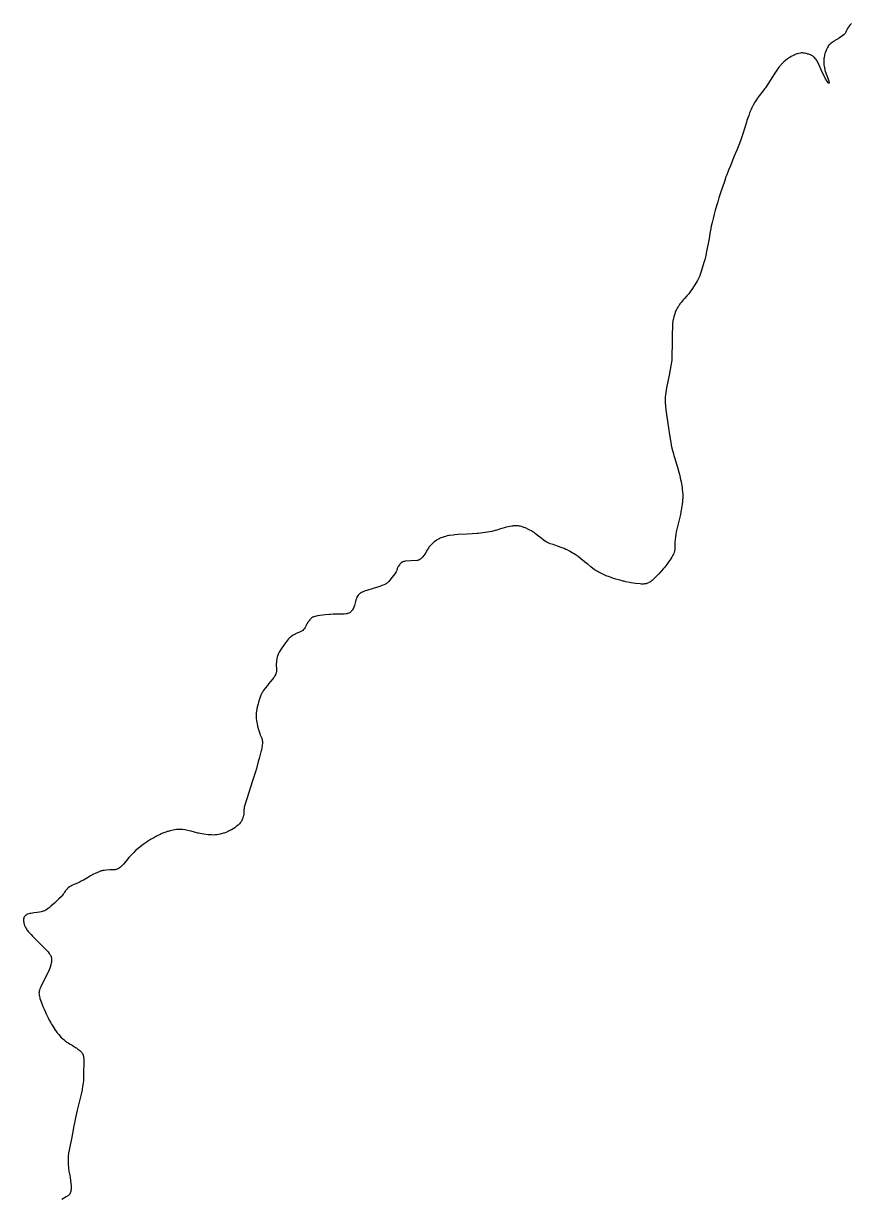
# Model space of a CAD drawing. Header units: millimetres. Extents: x 642261 to 742091, y 6812581 to 6930561.
# Drawn here: x 734597 to 735116, y 6897943 to 6898680 of the extents above; entities that cross this region are included whole.
import ezdxf

# ---------------------------------------------------------------- set-up
doc = ezdxf.new("R2010")
doc.units = ezdxf.units.MM
doc.layers.add('LimiteAreaMunicipio', color=10, linetype='Continuous')
doc.layers.add('LimiteRegional', color=10, linetype='Continuous')

# ---------------------------------------------------------------- blocks, each defined once
blk = doc.blocks.new('compartilhadora_AUTOCAD_OD_1_FMEBLOCK2')
at = {"layer": 'LimiteAreaMunicipio', "color": 7, "linetype": 'Continuous'}
blk.add_lwpolyline([(5240.74615, 1589.4426), (5240.53115, 1589.2986), (5240.21525, 1588.9986), (5239.62415, 1588.3536), (5239.08015, 1587.6557), (5238.73815, 1587.1698), (5238.09515, 1586.1627), (5237.90215, 1585.8046), (5237.59515, 1585.0457), (5237.21415, 1584.0286), (5236.97525, 1583.5577), (5236.77915, 1583.2687), (5236.66715, 1583.1327), (5236.47905, 1582.9436), (5236.09815, 1582.6137), (5235.31015, 1581.9956), (5234.49815, 1581.4166), (5232.84725, 1580.2977), (5232.27725, 1579.9156), (5231.12125, 1579.1837), (5229.72415, 1578.3152), (5229.57215, 1578.2207), (5228.80415, 1577.7206), (5227.67415, 1576.9207), (5227.28215, 1576.5956), (5227.04015, 1576.3627), (5226.59615, 1575.8606), (5226.39115, 1575.5936), (5226.01215, 1575.0346), (5225.66615, 1574.4466), (5225.03715, 1573.2216), (5224.54815, 1572.1267), (5224.33515, 1571.5757), (5224.05615, 1570.7387), (5223.82215, 1569.8827), (5223.72315, 1569.4457), (5223.48315, 1568.1257), (5223.39615, 1567.4647), (5223.31415, 1566.4727), (5223.29315, 1565.4826), (5223.30915, 1564.9886), (5223.42315, 1563.5336), (5223.51515, 1562.8066), (5223.70215, 1561.7196), (5223.95515, 1560.6375), (5224.10815, 1560.0987), (5224.28415, 1559.5486), (5224.67115, 1558.4727), (5225.50215, 1556.3636), (5225.89515, 1555.2967), (5226.35315, 1553.9376), (5226.53815, 1553.2497), (5226.65615, 1552.5626), (5226.67525, 1552.1871), (5226.59015, 1552.0507), (5226.46215, 1552.0436), (5226.29215, 1552.1387), (5226.08315, 1552.3626), (5225.70815, 1552.8996), (5224.90415, 1554.0916), (5224.53115, 1554.6927), (5224.18815, 1555.3096), (5224.02915, 1555.6276), (5221.75815, 1560.4616), (5219.59915, 1565.2026), (5219.20215, 1565.9707), (5218.98015, 1566.3386), (5218.61715, 1566.8717), (5218.21615, 1567.3827), (5218.00115, 1567.6306), (5217.54115, 1568.1106), (5217.29615, 1568.3436), (5216.91015, 1568.6847), (5216.55615, 1568.9596), (5216.31515, 1569.1235), (5215.82015, 1569.4116), (5215.05015, 1569.7657), (5214.49365, 1569.9737), (5213.75495, 1570.2173), (5213.43215, 1570.3236), (5212.52315, 1570.5947), (5212.06315, 1570.7137), (5211.36715, 1570.8626), (5210.67115, 1570.9656), (5210.32415, 1570.9976), (5209.63515, 1571.0156), (5209.29415, 1570.9986), (5208.78815, 1570.9377), (5207.68315, 1570.7107), (5206.95415, 1570.5156), (5206.47215, 1570.3666), (5205.51715, 1570.0246), (5204.80915, 1569.7306), (5204.34115, 1569.5176), (5203.41715, 1569.0526), (5202.96115, 1568.8006), (5202.06115, 1568.2597), (5201.17915, 1567.6726), (5200.60025, 1567.2556), (5199.46915, 1566.3667), (5198.41115, 1565.4636), (5197.90615, 1565.0097), (5197.17815, 1564.3187), (5196.48715, 1563.6067), (5196.15615, 1563.2416), (5195.52415, 1562.4847), (5195.22315, 1562.0917), (5194.79115, 1561.4816), (5192.35015, 1557.8277), (5191.14315, 1555.9927), (5186.75815, 1549.2406), (5186.24115, 1548.4845), (5185.14515, 1547.0198), (5182.86615, 1544.1466), (5182.13115, 1543.1675), (5181.77605, 1542.6687), (5180.91515, 1541.3927), (5180.50005, 1540.7457), (5180.19955, 1540.2541), (5179.89915, 1539.7626), (5179.05115, 1538.2576), (5178.27315, 1536.7126), (5177.91315, 1535.9237), (5177.56915, 1535.1246), (5176.91515, 1533.5196), (5176.30215, 1531.9017), (5175.91315, 1530.8167), (5175.17215, 1528.6316), (5174.85815, 1527.6438), (5174.26915, 1525.6566), (5173.50615, 1523.0017), (5173.10815, 1521.6796), (5172.46125, 1519.7136), (5171.29915, 1516.5217), (5170.49115, 1514.4058), (5168.81815, 1510.1946), (5167.10215, 1505.9996), (5164.81315, 1500.4058), (5163.69315, 1497.5997), (5162.60415, 1494.7816), (5162.07615, 1493.3666), (5161.30615, 1491.2357), (5159.63815, 1486.4297), (5158.83315, 1484.0167), (5157.67815, 1480.3798), (5156.89815, 1477.7826), (5155.40615, 1472.5696), (5154.70615, 1469.9937), (5154.25615, 1468.2727), (5153.39515, 1464.8197), (5152.87815, 1462.5386), (5152.56315, 1461.0117), (5151.98915, 1457.9457), (5151.45715, 1454.8716), (5150.75515, 1450.7696), (5150.38315, 1448.7227), (5149.77015, 1445.6626), (5149.43015, 1444.1396), (5149.21915, 1443.2616), (5148.76615, 1441.5156), (5148.28015, 1439.7776), (5147.25215, 1436.3136), (5146.40615, 1433.6056), (5145.93625, 1432.2696), (5145.40825, 1430.9516), (5145.11615, 1430.3006), (5144.83315, 1429.7177), (5144.22215, 1428.5807), (5143.56715, 1427.4716), (5142.19015, 1425.2886), (5140.71615, 1422.9836), (5139.95415, 1421.8496), (5139.15915, 1420.7396), (5138.74415, 1420.1946), (5138.38915, 1419.7576), (5137.64015, 1418.9206), (5136.08015, 1417.3006), (5135.32515, 1416.4666), (5134.00315, 1414.8697), (5133.36715, 1414.0496), (5132.44515, 1412.7827), (5132.09015, 1412.2516), (5131.86515, 1411.8927), (5131.44415, 1411.1626), (5130.87715, 1410.0346), (5130.53915, 1409.2616), (5130.33115, 1408.7366), (5129.94915, 1407.6636), (5129.56015, 1406.4186), (5129.38415, 1405.7947), (5129.14815, 1404.8557), (5128.95015, 1403.9116), (5128.86615, 1403.4386), (5128.73215, 1402.4866), (5128.68415, 1402.0087), (5128.63615, 1401.2876), (5128.55615, 1399.2796), (5128.45115, 1395.2637), (5128.30315, 1387.2297), (5128.17215, 1383.2147), (5128.13415, 1381.6926), (5128.10215, 1379.6586), (5128.05915, 1378.6446), (5127.97615, 1377.6357), (5127.91515, 1377.1336), (5127.79415, 1376.3836), (5126.44915, 1369.2966), (5124.92415, 1361.2727), (5124.66765, 1359.8632), (5124.41115, 1358.4536), (5124.19615, 1357.0337), (5124.03315, 1355.6096), (5123.97815, 1354.8976), (5123.92815, 1353.4756), (5123.93915, 1352.7658), (5124.00715, 1351.7036), (5124.15015, 1350.2906), (5124.48415, 1347.4636), (5124.86415, 1344.6377), (5125.68415, 1338.9886), (5126.72615, 1331.8416), (5127.29115, 1328.2737), (5127.45415, 1327.3446), (5127.82715, 1325.4947), (5128.24905, 1323.6546), (5129.17715, 1319.9947), (5129.43315, 1319.0517), (5129.98415, 1317.1807), (5131.14615, 1313.4526), (5131.69925, 1311.5726), (5132.51815, 1308.5427), (5132.90615, 1307.0227), (5133.33035, 1305.2361), (5133.44915, 1304.7356), (5133.93815, 1302.4406), (5134.16025, 1301.2906), (5134.55015, 1298.9847), (5134.71515, 1297.8286), (5134.92415, 1296.0907), (5135.00615, 1295.0866), (5135.03615, 1294.4136), (5135.04215, 1293.0647), (5135.02115, 1292.3876), (5134.93415, 1291.0347), (5134.79815, 1289.6827), (5134.68415, 1288.7837), (5134.41315, 1286.9946), (5133.82215, 1283.6326), (5133.49715, 1281.9596), (5132.95915, 1279.4577), (5132.76015, 1278.6276), (5132.32215, 1276.9796), (5131.41415, 1273.6906), (5131.02015, 1272.0267), (5130.86015, 1271.2187), (5130.59615, 1269.5957), (5130.38615, 1267.9657), (5130.03115, 1264.7017), (5129.98615, 1264.1286), (5129.97715, 1262.9767), (5130.01515, 1261.4357), (5130.00405, 1260.6667), (5129.94115, 1259.9007), (5129.88315, 1259.5186), (5129.74415, 1258.8866), (5129.62615, 1258.4736), (5129.33815, 1257.6657), (5129.17015, 1257.2696), (5128.79305, 1256.4927), (5128.37215, 1255.7326), (5128.07315, 1255.2336), (5127.44315, 1254.2506), (5126.38015, 1252.6846), (5125.83815, 1251.9206), (5125.00515, 1250.7946), (5123.69915, 1249.1346), (5122.98315, 1248.2697), (5121.52515, 1246.5806), (5120.02915, 1244.9357), (5119.00715, 1243.8556), (5116.89715, 1241.7156), (5116.20915, 1241.0606), (5115.85615, 1240.7496), (5115.31115, 1240.3077), (5114.74015, 1239.8997), (5114.41275, 1239.6922), (5113.82215, 1239.3617), (5113.49615, 1239.2046), (5112.98615, 1238.9917), (5112.46915, 1238.8166), (5112.12315, 1238.7216), (5111.43115, 1238.5796), (5111.08415, 1238.5307), (5110.39015, 1238.4716), (5109.69615, 1238.4587), (5109.23415, 1238.4716), (5108.31315, 1238.5387), (5105.35115, 1238.8626), (5103.87115, 1239.0676), (5102.39315, 1239.3176), (5101.65515, 1239.4636), (5099.32115, 1239.9676), (5098.16415, 1240.2337), (5097.51565, 1240.3916), (5096.43615, 1240.6546), (5093.85315, 1241.3466), (5093.08715, 1241.5706), (5091.56815, 1242.0507), (5090.06615, 1242.5716), (5089.07115, 1242.9405), (5087.09115, 1243.7286), (5085.35415, 1244.4677), (5084.49315, 1244.8536), (5083.21815, 1245.4616), (5081.97015, 1246.1136), (5081.35715, 1246.4597), (5080.16115, 1247.1985), (5079.58015, 1247.5936), (5078.73015, 1248.2216), (5077.32515, 1249.3547), (5075.48115, 1250.8906), (5074.55015, 1251.6477), (5071.12615, 1254.3588), (5069.39715, 1255.6956), (5068.83915, 1256.1106), (5067.69915, 1256.8986), (5066.52915, 1257.6427), (5065.73415, 1258.1176), (5064.11815, 1259.0326), (5062.60115, 1259.8306), (5061.83315, 1260.2065), (5060.66815, 1260.7376), (5059.48415, 1261.2256), (5058.88415, 1261.4527), (5057.17705, 1262.0356), (5054.88815, 1262.7647), (5053.74815, 1263.1446), (5051.97115, 1263.7516), (5051.09215, 1264.0796), (5050.22915, 1264.4547), (5049.80515, 1264.6657), (5049.35115, 1264.9186), (5048.48215, 1265.4797), (5047.64915, 1266.0916), (5046.02215, 1267.3666), (5044.65315, 1268.4677), (5042.84815, 1269.9617), (5041.91715, 1270.6806), (5041.39915, 1271.0466), (5040.33215, 1271.7187), (5039.22615, 1272.3236), (5038.47115, 1272.7018), (5036.92315, 1273.4216), (5035.67115, 1273.9406), (5035.53505, 1273.9889), (5035.03815, 1274.1646), (5034.07915, 1274.4536), (5033.10315, 1274.6807), (5032.60915, 1274.7696), (5031.98025, 1274.8556), (5031.13625, 1274.9246), (5030.71215, 1274.9386), (5029.75915, 1274.9227), (5028.81115, 1274.8387), (5028.34215, 1274.7706), (5027.88785, 1274.6905), (5026.58425, 1274.4607), (5025.70815, 1274.2876), (5024.39715, 1274.0006), (5023.09415, 1273.6766), (5022.44615, 1273.4985), (5020.78115, 1272.9756), (5018.57915, 1272.2426), (5017.46415, 1271.9196), (5015.31115, 1271.4006), (5014.22715, 1271.1756), (5012.59015, 1270.8846), (5009.75115, 1270.4646), (5008.32815, 1270.2937), (5006.90215, 1270.1606), (5006.18715, 1270.1107), (4999.98515, 1269.8066), (4994.02615, 1269.4126), (4992.33015, 1269.2806), (4991.20015, 1269.1766), (4988.94325, 1268.9357), (4988.40315, 1268.8607), (4987.33615, 1268.6426), (4986.28515, 1268.3517), (4985.58915, 1268.1286), (4984.20215, 1267.6407), (4983.39315, 1267.3277), (4982.99815, 1267.1577), (4982.41615, 1266.8856), (4981.56415, 1266.4336), (4980.73215, 1265.9236), (4980.32215, 1265.6455), (4979.36015, 1264.9275), (4978.90115, 1264.5517), (4978.23815, 1263.9636), (4977.60815, 1263.3476), (4977.30415, 1263.0276), (4976.71915, 1262.3667), (4976.43815, 1262.0246), (4976.03015, 1261.4956), (4975.71015, 1261.0437), (4975.12115, 1260.1127), (4974.01315, 1258.2156), (4973.41615, 1257.2907), (4972.79515, 1256.4216), (4972.47315, 1255.9997), (4971.96515, 1255.3816), (4971.40815, 1254.7845), (4971.10715, 1254.4936), (4970.69615, 1254.1427), (4970.47915, 1253.9846), (4970.14215, 1253.7717), (4969.79215, 1253.5926), (4969.61215, 1253.5186), (4969.24415, 1253.4017), (4969.05615, 1253.3607), (4968.76815, 1253.3226), (4964.67215, 1253.0086), (4961.02215, 1252.7377), (4960.61115, 1252.6815), (4960.34215, 1252.6196), (4959.81515, 1252.4407), (4959.56015, 1252.3236), (4959.06715, 1252.0437), (4958.60215, 1251.7046), (4958.31015, 1251.4506), (4958.12515, 1251.2686), (4957.77515, 1250.8816), (4957.54515, 1250.5897), (4957.13815, 1249.9956), (4956.78415, 1249.3877), (4956.15615, 1248.1306), (4956.04315, 1247.8736), (4955.84815, 1247.3437), (4955.59615, 1246.6356), (4955.44915, 1246.2956), (4955.27115, 1245.9706), (4955.16715, 1245.8177), (4953.72815, 1243.8346), (4950.63515, 1239.9726), (4950.25615, 1239.5376), (4950.05215, 1239.3326), (4949.72815, 1239.0406), (4949.20615, 1238.6476), (4948.64415, 1238.3177), (4948.34915, 1238.1807), (4947.30315, 1237.7607), (4946.60215, 1237.5007), (4945.18815, 1237.0167), (4941.01215, 1235.6576), (4937.17615, 1234.5387), (4936.02915, 1234.1446), (4935.27805, 1233.8447), (4933.78815, 1233.1897), (4933.16015, 1232.8707), (4932.86215, 1232.6876), (4932.43715, 1232.3766), (4932.04515, 1232.0117), (4931.86315, 1231.8057), (4931.63415, 1231.5106), (4931.24315, 1230.9007), (4930.92315, 1230.2657), (4930.73815, 1229.8297), (4930.41015, 1228.9366), (4930.27215, 1228.5117), (4930.03815, 1227.6537), (4929.61605, 1225.9257), (4929.36015, 1225.0707), (4928.97515, 1223.9976), (4928.75615, 1223.4776), (4928.36815, 1222.7187), (4928.05415, 1222.2257), (4927.87715, 1221.9836), (4927.58315, 1221.6247), (4927.26015, 1221.2866), (4927.03515, 1221.0796), (4926.56315, 1220.7136), (4926.31615, 1220.5526), (4925.80515, 1220.2777), (4925.27215, 1220.0626), (4924.90615, 1219.9516), (4924.65815, 1219.8926), (4924.15315, 1219.8076), (4922.98825, 1219.6956), (4922.21015, 1219.6476), (4920.65215, 1219.5997), (4915.97915, 1219.5777), (4914.42515, 1219.5137), (4913.65015, 1219.4547), (4910.94315, 1219.1996), (4909.59315, 1219.0496), (4907.57115, 1218.7736), (4906.22515, 1218.5436), (4905.55215, 1218.4107), (4904.54415, 1218.1876), (4904.06615, 1218.0506), (4903.75615, 1217.9357), (4903.15915, 1217.6506), (4902.73515, 1217.3906), (4902.53215, 1217.2456), (4902.14415, 1216.9267), (4901.96015, 1216.7537), (4901.69715, 1216.4766), (4901.42215, 1216.1566), (4900.91615, 1215.5036), (4900.45315, 1214.8366), (4899.58615, 1213.4647), (4899.41215, 1213.1676), (4899.09115, 1212.5607), (4898.46315, 1211.3367), (4898.09715, 1210.7467), (4897.89215, 1210.4676), (4897.43515, 1209.9546), (4896.92615, 1209.4946), (4896.56215, 1209.2147), (4895.79015, 1208.7117), (4895.39615, 1208.4967), (4894.58015, 1208.1347), (4892.91815, 1207.4926), (4892.38115, 1207.2437), (4892.11915, 1207.1037), (4890.94215, 1206.4317), (4890.36415, 1206.0807), (4889.52815, 1205.5106), (4888.99915, 1205.0896), (4888.74615, 1204.8636), (4888.38115, 1204.5026), (4888.02615, 1204.1157), (4887.35725, 1203.3206), (4886.72715, 1202.5036), (4885.51415, 1200.8256), (4883.99615, 1198.6706), (4883.27315, 1197.5716), (4882.57715, 1196.4227), (4882.24115, 1195.8227), (4881.84015, 1195.0256), (4881.60515, 1194.4866), (4881.20315, 1193.3956), (4881.03415, 1192.8437), (4880.75415, 1191.7297), (4880.54115, 1190.6036), (4880.43215, 1189.8486), (4880.27515, 1188.3326), (4880.26515, 1187.9626), (4880.27715, 1187.7156), (4880.33315, 1187.2217), (4880.57315, 1185.7356), (4880.60415, 1185.2416), (4880.59915, 1184.9956), (4880.52715, 1184.0996), (4880.46815, 1183.6536), (4880.33215, 1182.9896), (4880.12515, 1182.3306), (4879.98915, 1182.0047), (4879.81215, 1181.6327), (4879.43515, 1180.9246), (4879.02515, 1180.2556), (4878.73415, 1179.8267), (4878.10315, 1178.9906), (4877.00115, 1177.6717), (4875.51115, 1175.9387), (4874.78405, 1175.0566), (4873.43215, 1173.3326), (4872.78215, 1172.4516), (4872.15815, 1171.5456), (4871.85815, 1171.0796), (4871.60515, 1170.6566), (4871.15415, 1169.7867), (4870.76115, 1168.8926), (4870.52315, 1168.2856), (4870.07515, 1167.0536), (4869.52215, 1165.3717), (4869.19215, 1164.2447), (4868.98615, 1163.4887), (4868.60115, 1161.9557), (4868.30115, 1160.6208), (4868.16815, 1159.9496), (4867.99515, 1158.9406), (4867.86215, 1157.9306), (4867.81315, 1157.4267), (4867.75515, 1156.4187), (4867.74715, 1155.9167), (4867.76715, 1155.1657), (4867.85615, 1154.0276), (4867.94915, 1153.2706), (4868.20115, 1151.7586), (4868.35715, 1151.0046), (4868.71415, 1149.4996), (4869.11915, 1147.9986), (4869.99315, 1145.0077), (4870.14615, 1144.5466), (4870.52115, 1143.6518), (4871.05915, 1142.4796), (4871.29925, 1141.8846), (4871.49315, 1141.2756), (4871.56615, 1140.9627), (4871.62715, 1140.6156), (4871.69515, 1139.9137), (4871.70115, 1139.2056), (4871.67715, 1138.7327), (4871.57315, 1137.7976), (4871.28215, 1135.8266), (4871.11015, 1134.8446), (4870.90215, 1133.8686), (4870.78115, 1133.3857), (4869.69015, 1129.3476), (4869.12815, 1127.3346), (4867.93115, 1123.0836), (4867.30425, 1120.9676), (4865.55815, 1115.3377), (4862.02215, 1104.0917), (4860.35915, 1098.8466), (4860.23815, 1098.3717), (4860.18215, 1098.0506), (4860.11815, 1097.3997), (4860.08015, 1095.4146), (4860.03815, 1094.7566), (4859.99715, 1094.4297), (4859.82215, 1093.4007), (4859.71315, 1092.8917), (4859.51215, 1092.1346), (4859.25515, 1091.3846), (4859.10215, 1091.0116), (4858.88815, 1090.5617), (4858.73215, 1090.2726), (4858.39015, 1089.7196), (4858.20415, 1089.4536), (4857.80715, 1088.9436), (4857.37615, 1088.4577), (4857.07115, 1088.1447), (4856.42515, 1087.5387), (4855.55915, 1086.8006), (4855.12215, 1086.4517), (4854.45615, 1085.9506), (4853.43015, 1085.2516), (4852.35715, 1084.6106), (4851.80015, 1084.3106), (4850.49015, 1083.6716), (4849.83015, 1083.3796), (4848.82715, 1082.9726), (4847.80415, 1082.6026), (4847.25815, 1082.4242), (4845.90815, 1082.0227), (4845.21825, 1081.8457), (4844.17915, 1081.6237), (4843.13115, 1081.4656), (4842.60315, 1081.4146), (4842.05115, 1081.3786), (4840.94215, 1081.3466), (4839.83115, 1081.3647), (4839.09115, 1081.4037), (4837.61715, 1081.5446), (4835.08815, 1081.8877), (4833.82815, 1082.0907), (4831.94515, 1082.4497), (4831.24815, 1082.6046), (4829.86715, 1082.9516), (4829.22185, 1083.1259), (4827.11515, 1083.6947), (4825.71715, 1084.0346), (4823.93815, 1084.3966), (4823.04715, 1084.5466), (4821.71015, 1084.7257), (4820.37405, 1084.8386), (4819.70615, 1084.8688), (4819.07125, 1084.8697), (4818.64805, 1084.8506), (4817.80215, 1084.7747), (4816.53425, 1084.5757), (4815.68815, 1084.4017), (4813.99815, 1083.9947), (4812.69025, 1083.6447), (4812.04715, 1083.4566), (4811.09325, 1083.1536), (4810.64545, 1082.9917), (4809.68415, 1082.6436), (4808.29315, 1082.0536), (4807.60115, 1081.7236), (4805.80615, 1080.8067), (4804.91915, 1080.3347), (4803.60515, 1079.6087), (4801.66815, 1078.4776), (4799.77605, 1077.2926), (4798.84815, 1076.6786), (4797.02615, 1075.4048), (4796.13415, 1074.7447), (4794.82015, 1073.7227), (4793.11415, 1072.3007), (4792.28215, 1071.5616), (4791.06015, 1070.4196), (4789.87015, 1069.2336), (4789.28815, 1068.6248), (4788.88415, 1068.1787), (4788.12015, 1067.2576), (4786.65615, 1065.3796), (4785.89115, 1064.4656), (4784.58415, 1063.0306), (4783.90515, 1062.3346), (4782.82315, 1061.3146), (4782.22115, 1060.8246), (4781.90525, 1060.6016), (4781.41515, 1060.2997), (4780.90415, 1060.0406), (4780.64315, 1059.9287), (4780.10615, 1059.7436), (4779.83215, 1059.6716), (4779.41315, 1059.5916), (4779.05605, 1059.5517), (4778.33915, 1059.5306), (4776.90315, 1059.5757), (4776.18815, 1059.5515), (4773.74015, 1059.3676), (4772.52115, 1059.2246), (4771.71115, 1059.0816), (4771.30815, 1058.9906), (4770.70615, 1058.8257), (4769.91815, 1058.5656), (4769.40315, 1058.3766), (4768.39315, 1057.9636), (4766.91915, 1057.2766), (4765.95315, 1056.7837), (4764.03915, 1055.7517), (4762.10015, 1054.6367), (4759.54515, 1053.1136), (4758.25015, 1052.3866), (4757.61615, 1052.0636), (4756.31515, 1051.4817), (4753.67115, 1050.3897), (4752.80315, 1049.9897), (4752.37515, 1049.7726), (4751.67115, 1049.3756), (4751.32915, 1049.1615), (4750.82915, 1048.8206), (4750.11115, 1048.2666), (4749.43215, 1047.6596), (4749.10815, 1047.3357), (4748.75315, 1046.9406), (4748.53215, 1046.6646), (4748.11915, 1046.0936), (4747.72915, 1045.5067), (4747.21115, 1044.7236), (4746.94215, 1044.3406), (4746.51115, 1043.7896), (4746.27815, 1043.5276), (4745.52615, 1042.7347), (4743.99615, 1041.1797), (4742.43015, 1039.6617), (4741.36515, 1038.6677), (4739.18115, 1036.7117), (4738.18415, 1035.8626), (4737.67615, 1035.4566), (4736.88815, 1034.8836), (4736.05315, 1034.3637), (4735.61215, 1034.1286), (4735.23515, 1033.9505), (4734.46915, 1033.6536), (4733.68915, 1033.4205), (4733.16215, 1033.2926), (4732.09615, 1033.0806), (4730.59615, 1032.8587), (4728.59015, 1032.6206), (4727.59015, 1032.4748), (4726.58015, 1032.2887), (4726.08215, 1032.1777), (4725.33815, 1031.9776), (4724.59615, 1031.7246), (4724.22515, 1031.5746), (4724.03215, 1031.4846), (4723.65915, 1031.2696), (4723.42415, 1031.1026), (4722.99515, 1030.7226), (4722.72015, 1030.4047), (4722.49515, 1030.0676), (4722.40315, 1029.8937), (4722.29415, 1029.6286), (4722.20515, 1029.3337), (4722.08515, 1028.7187), (4722.03915, 1028.0776), (4722.04615, 1027.6387), (4722.06815, 1027.3416), (4722.14715, 1026.7406), (4722.29115, 1026.0576), (4722.41715, 1025.6007), (4722.73515, 1024.6915), (4722.92515, 1024.2426), (4723.35615, 1023.3676), (4723.84815, 1022.5316), (4724.20315, 1022.0046), (4724.45115, 1021.6688), (4724.96715, 1021.0397), (4726.77215, 1019.0216), (4727.68615, 1018.0326), (4729.08615, 1016.5736), (4733.89515, 1011.7447), (4736.26015, 1009.3786), (4737.02115, 1008.5637), (4737.39515, 1008.1377), (4738.12915, 1007.2387), (4738.48815, 1006.7587), (4739.01415, 1005.9946), (4739.18015, 1005.7046), (4739.26915, 1005.5086), (4739.40115, 1005.1106), (4739.44715, 1004.9086), (4739.50615, 1004.5016), (4739.53215, 1004.0916), (4739.53215, 1003.2727), (4739.50515, 1002.3006), (4739.47515, 1001.8146), (4739.39415, 1001.0847), (4739.25715, 1000.3586), (4739.16315, 999.9987), (4738.73215, 998.5897), (4738.50115, 997.8996), (4738.12515, 996.8817), (4737.70115, 995.8827), (4737.46815, 995.3906), (4735.07815, 990.6026), (4732.88015, 986.3376), (4732.46815, 985.4366), (4732.29015, 984.9727), (4732.06215, 984.2677), (4731.88615, 983.5568), (4731.81915, 983.2016), (4731.75115, 982.6217), (4731.73515, 982.2306), (4731.77015, 981.4416), (4731.81715, 981.0447), (4731.96115, 980.2497), (4732.16215, 979.4557), (4732.32215, 978.9287), (4732.68615, 977.8916), (4733.67115, 975.3396), (4734.17615, 974.0846), (4734.95415, 972.2277), (4735.76015, 970.3976), (4736.17515, 969.4916), (4737.03415, 967.6976), (4737.47915, 966.8096), (4738.16815, 965.4856), (4739.13015, 963.7366), (4739.63015, 962.8687), (4740.40815, 961.5725), (4741.64015, 959.6426), (4742.68115, 958.1447), (4743.22315, 957.4247), (4744.07415, 956.3786), (4744.97915, 955.3717), (4745.45715, 954.8807), (4746.61815, 953.7636), (4747.21315, 953.2297), (4748.13215, 952.4646), (4749.08915, 951.7466), (4749.58515, 951.4076), (4749.99515, 951.1446), (4750.82915, 950.6476), (4752.51815, 949.6927), (4753.35105, 949.1935), (4754.56315, 948.4086), (4755.15615, 948.0026), (4756.03615, 947.3716), (4757.33615, 946.3585), (4757.90115, 945.8526), (4758.16415, 945.5816), (4758.52815, 945.1507), (4758.85115, 944.6915), (4758.99615, 944.4516), (4759.24715, 943.9497), (4759.35215, 943.6886), (4759.48115, 943.2826), (4759.57415, 942.9016), (4759.70315, 942.1396), (4759.77015, 941.3777), (4759.78915, 940.8687), (4759.78515, 939.8506), (4759.70015, 931.7766), (4759.60615, 929.0857), (4759.52615, 927.7407), (4759.37415, 925.9507), (4759.27615, 925.0566), (4759.09715, 923.7167), (4758.87515, 922.3796), (4758.74715, 921.7117), (4758.20715, 919.1548), (4757.82415, 917.4666), (4757.00515, 914.1078), (4755.73815, 909.1575), (4754.77215, 905.2406), (4754.33115, 903.2726), (4753.91015, 901.1256), (4753.39115, 898.2567), (4753.12515, 896.8236), (4752.21215, 892.2367), (4750.96315, 886.1226), (4750.36715, 883.0486), (4750.28415, 882.5606), (4750.16115, 881.5827), (4750.08315, 880.5995), (4750.00515, 878.6316), (4749.97615, 876.9327), (4749.98125, 876.0816), (4750.02415, 874.8066), (4750.12115, 873.5326), (4750.19415, 872.8976), (4750.50015, 870.9026), (4750.97115, 868.2586), (4751.18615, 866.9306), (4751.43415, 865.1246), (4751.84615, 861.5097), (4751.87715, 861.1286), (4751.88925, 860.3636), (4751.84015, 859.5977), (4751.77815, 859.0867), (4751.58715, 858.0656), (4751.44215, 857.5366), (4751.34915, 857.2776), (4751.18115, 856.9026), (4750.97715, 856.5486), (4750.85915, 856.3816), (4750.59315, 856.0726), (4750.44315, 855.9317), (4750.19615, 855.7396), (4748.83315, 854.8177), (4746.09715, 853.0476)], dxfattribs=at)

msp = doc.modelspace()

# ---------------------------------------------------------------- linework, layer by layer
at = {"layer": 'LimiteRegional', "color": 7, "linetype": 'Continuous'}
msp.add_lwpolyline([(735116.089, 6898679.671), (735115.874, 6898679.527), (735115.5581, 6898679.227), (735114.967, 6898678.582), (735114.423, 6898677.8841), (735114.081, 6898677.3982), (735113.438, 6898676.3911), (735113.245, 6898676.033), (735112.938, 6898675.2741), (735112.557, 6898674.257), (735112.3181, 6898673.7861), (735112.122, 6898673.4971), (735112.01, 6898673.3611), (735111.8219, 6898673.172), (735111.441, 6898672.8421), (735110.653, 6898672.224), (735109.841, 6898671.645), (735108.1901, 6898670.5261), (735107.6201, 6898670.144), (735106.4641, 6898669.4121), (735105.067, 6898668.5436), (735104.915, 6898668.4491), (735104.147, 6898667.949), (735103.017, 6898667.1491), (735102.625, 6898666.824), (735102.383, 6898666.5911), (735101.939, 6898666.089), (735101.734, 6898665.822), (735101.355, 6898665.263), (735101.009, 6898664.675), (735100.38, 6898663.45), (735099.891, 6898662.3551), (735099.678, 6898661.8041), (735099.399, 6898660.9671), (735099.165, 6898660.1111), (735099.066, 6898659.6741), (735098.826, 6898658.3541), (735098.739, 6898657.6931), (735098.657, 6898656.7011), (735098.636, 6898655.711), (735098.652, 6898655.217), (735098.766, 6898653.762), (735098.858, 6898653.035), (735099.045, 6898651.948), (735099.298, 6898650.8659), (735099.451, 6898650.3271), (735099.627, 6898649.777), (735100.014, 6898648.7011), (735100.845, 6898646.592), (735101.238, 6898645.5251), (735101.696, 6898644.166), (735101.881, 6898643.4781), (735101.999, 6898642.791), (735102.0181, 6898642.4155), (735101.933, 6898642.2791), (735101.805, 6898642.272), (735101.635, 6898642.3671), (735101.426, 6898642.591), (735101.051, 6898643.128), (735100.247, 6898644.32), (735099.874, 6898644.9211), (735099.531, 6898645.538), (735099.372, 6898645.856), (735097.101, 6898650.69), (735094.942, 6898655.431), (735094.545, 6898656.1991), (735094.323, 6898656.567), (735093.96, 6898657.1001), (735093.559, 6898657.6111), (735093.344, 6898657.859), (735092.884, 6898658.339), (735092.639, 6898658.572), (735092.253, 6898658.9131), (735091.899, 6898659.188), (735091.658, 6898659.3519), (735091.163, 6898659.64), (735090.393, 6898659.9941), (735089.8365, 6898660.2021), (735089.0978, 6898660.4457), (735088.775, 6898660.552), (735087.866, 6898660.8231), (735087.406, 6898660.9421), (735086.71, 6898661.091), (735086.014, 6898661.194), (735085.667, 6898661.226), (735084.978, 6898661.244), (735084.637, 6898661.227), (735084.131, 6898661.1661), (735083.026, 6898660.9391), (735082.297, 6898660.744), (735081.815, 6898660.595), (735080.86, 6898660.253), (735080.152, 6898659.959), (735079.684, 6898659.746), (735078.76, 6898659.281), (735078.304, 6898659.029), (735077.404, 6898658.4881), (735076.522, 6898657.901), (735075.9431, 6898657.484), (735074.812, 6898656.5951), (735073.754, 6898655.692), (735073.249, 6898655.2381), (735072.521, 6898654.5471), (735071.83, 6898653.8351), (735071.499, 6898653.47), (735070.867, 6898652.7131), (735070.566, 6898652.3201), (735070.134, 6898651.71), (735067.693, 6898648.0561), (735066.486, 6898646.2211), (735062.101, 6898639.469), (735061.584, 6898638.7129), (735060.488, 6898637.2482), (735058.209, 6898634.375), (735057.474, 6898633.3959), (735057.1189, 6898632.8971), (735056.258, 6898631.6211), (735055.8429, 6898630.9741), (735055.5424, 6898630.4825), (735055.242, 6898629.991), (735054.394, 6898628.486), (735053.616, 6898626.941), (735053.256, 6898626.1521), (735052.912, 6898625.353), (735052.258, 6898623.748), (735051.645, 6898622.1301), (735051.256, 6898621.0451), (735050.515, 6898618.86), (735050.201, 6898617.8722), (735049.612, 6898615.885), (735048.849, 6898613.2301), (735048.451, 6898611.908), (735047.8041, 6898609.942), (735046.642, 6898606.7501), (735045.834, 6898604.6342), (735044.161, 6898600.423), (735042.445, 6898596.228), (735040.156, 6898590.6342), (735039.036, 6898587.8281), (735037.947, 6898585.01), (735037.419, 6898583.595), (735036.649, 6898581.4641), (735034.981, 6898576.6581), (735034.176, 6898574.2451), (735033.021, 6898570.6082), (735032.241, 6898568.011), (735030.749, 6898562.798), (735030.049, 6898560.2221), (735029.599, 6898558.5011), (735028.738, 6898555.0481), (735028.221, 6898552.767), (735027.906, 6898551.2401), (735027.332, 6898548.1741), (735026.8, 6898545.1), (735026.098, 6898540.998), (735025.726, 6898538.9511), (735025.113, 6898535.891), (735024.773, 6898534.368), (735024.562, 6898533.49), (735024.109, 6898531.744), (735023.623, 6898530.006), (735022.595, 6898526.542), (735021.749, 6898523.834), (735021.2791, 6898522.498), (735020.7511, 6898521.18), (735020.459, 6898520.529), (735020.176, 6898519.9461), (735019.565, 6898518.8091), (735018.91, 6898517.7), (735017.533, 6898515.517), (735016.059, 6898513.212), (735015.297, 6898512.078), (735014.502, 6898510.968), (735014.087, 6898510.423), (735013.732, 6898509.986), (735012.983, 6898509.149), (735011.423, 6898507.529), (735010.668, 6898506.695), (735009.346, 6898505.0981), (735008.71, 6898504.278), (735007.788, 6898503.0111), (735007.433, 6898502.48), (735007.208, 6898502.1211), (735006.787, 6898501.391), (735006.22, 6898500.263), (735005.882, 6898499.49), (735005.674, 6898498.965), (735005.292, 6898497.892), (735004.903, 6898496.647), (735004.727, 6898496.0231), (735004.491, 6898495.0841), (735004.293, 6898494.14), (735004.209, 6898493.667), (735004.075, 6898492.715), (735004.027, 6898492.2371), (735003.979, 6898491.516), (735003.899, 6898489.508), (735003.794, 6898485.4921), (735003.646, 6898477.4581), (735003.515, 6898473.4431), (735003.477, 6898471.921), (735003.445, 6898469.887), (735003.402, 6898468.873), (735003.319, 6898467.8641), (735003.258, 6898467.362), (735003.137, 6898466.612), (735001.792, 6898459.525), (735000.267, 6898451.5011), (735000.0105, 6898450.0916), (734999.754, 6898448.682), (734999.539, 6898447.2621), (734999.376, 6898445.838), (734999.321, 6898445.126), (734999.271, 6898443.704), (734999.282, 6898442.9942), (734999.35, 6898441.932), (734999.493, 6898440.519), (734999.827, 6898437.692), (735000.207, 6898434.8661), (735001.027, 6898429.217), (735002.069, 6898422.07), (735002.634, 6898418.5021), (735002.797, 6898417.573), (735003.17, 6898415.7231), (735003.5919, 6898413.883), (735004.52, 6898410.2231), (735004.776, 6898409.2801), (735005.327, 6898407.4091), (735006.489, 6898403.681), (735007.0421, 6898401.801), (735007.861, 6898398.7711), (735008.249, 6898397.2511), (735008.6732, 6898395.4645), (735008.792, 6898394.964), (735009.281, 6898392.669), (735009.5031, 6898391.519), (735009.893, 6898389.2131), (735010.058, 6898388.057), (735010.267, 6898386.3191), (735010.349, 6898385.315), (735010.379, 6898384.642), (735010.385, 6898383.2931), (735010.364, 6898382.616), (735010.277, 6898381.2631), (735010.141, 6898379.9111), (735010.027, 6898379.0121), (735009.756, 6898377.223), (735009.165, 6898373.861), (735008.84, 6898372.188), (735008.302, 6898369.6861), (735008.103, 6898368.856), (735007.665, 6898367.208), (735006.757, 6898363.919), (735006.363, 6898362.2551), (735006.203, 6898361.4471), (735005.939, 6898359.8241), (735005.729, 6898358.1941), (735005.374, 6898354.9301), (735005.329, 6898354.357), (735005.32, 6898353.2051), (735005.358, 6898351.6641), (735005.3469, 6898350.8951), (735005.284, 6898350.1291), (735005.226, 6898349.747), (735005.087, 6898349.115), (735004.969, 6898348.702), (735004.681, 6898347.8941), (735004.513, 6898347.498), (735004.1359, 6898346.7211), (735003.715, 6898345.961), (735003.416, 6898345.462), (735002.786, 6898344.479), (735001.723, 6898342.913), (735001.181, 6898342.149), (735000.348, 6898341.023), (734999.042, 6898339.363), (734998.326, 6898338.4981), (734996.868, 6898336.809), (734995.372, 6898335.1641), (734994.35, 6898334.084), (734992.24, 6898331.944), (734991.552, 6898331.289), (734991.199, 6898330.978), (734990.654, 6898330.5361), (734990.083, 6898330.1281), (734989.7556, 6898329.9206), (734989.165, 6898329.5901), (734988.839, 6898329.433), (734988.329, 6898329.2201), (734987.812, 6898329.045), (734987.466, 6898328.95), (734986.774, 6898328.808), (734986.427, 6898328.7591), (734985.733, 6898328.7), (734985.039, 6898328.6871), (734984.577, 6898328.7), (734983.656, 6898328.7671), (734980.694, 6898329.091), (734979.214, 6898329.296), (734977.736, 6898329.546), (734976.998, 6898329.692), (734974.664, 6898330.196), (734973.507, 6898330.4621), (734972.8585, 6898330.62), (734971.779, 6898330.883), (734969.196, 6898331.575), (734968.43, 6898331.799), (734966.911, 6898332.2791), (734965.409, 6898332.8), (734964.414, 6898333.1689), (734962.434, 6898333.957), (734960.697, 6898334.6961), (734959.836, 6898335.082), (734958.561, 6898335.69), (734957.313, 6898336.342), (734956.7, 6898336.6881), (734955.504, 6898337.4269), (734954.923, 6898337.822), (734954.073, 6898338.45), (734952.668, 6898339.5831), (734950.824, 6898341.119), (734949.893, 6898341.8761), (734946.469, 6898344.5872), (734944.74, 6898345.924), (734944.182, 6898346.339), (734943.042, 6898347.127), (734941.872, 6898347.8711), (734941.077, 6898348.346), (734939.461, 6898349.261), (734937.944, 6898350.059), (734937.176, 6898350.4349), (734936.011, 6898350.966), (734934.827, 6898351.454), (734934.227, 6898351.6811), (734932.5199, 6898352.264), (734930.231, 6898352.9931), (734929.091, 6898353.373), (734927.314, 6898353.98), (734926.435, 6898354.308), (734925.572, 6898354.6831), (734925.148, 6898354.8941), (734924.694, 6898355.147), (734923.825, 6898355.7081), (734922.992, 6898356.32), (734921.365, 6898357.595), (734919.996, 6898358.6961), (734918.191, 6898360.1901), (734917.26, 6898360.909), (734916.742, 6898361.275), (734915.675, 6898361.9471), (734914.569, 6898362.552), (734913.814, 6898362.9302), (734912.266, 6898363.65), (734911.014, 6898364.169), (734910.8779, 6898364.2173), (734910.381, 6898364.393), (734909.422, 6898364.682), (734908.446, 6898364.9091), (734907.952, 6898364.998), (734907.3231, 6898365.084), (734906.4791, 6898365.153), (734906.055, 6898365.167), (734905.102, 6898365.1511), (734904.154, 6898365.0671), (734903.685, 6898364.999), (734903.2307, 6898364.9189), (734901.9271, 6898364.6891), (734901.051, 6898364.516), (734899.74, 6898364.229), (734898.437, 6898363.905), (734897.789, 6898363.7269), (734896.124, 6898363.204), (734893.922, 6898362.471), (734892.807, 6898362.148), (734890.654, 6898361.629), (734889.57, 6898361.404), (734887.933, 6898361.113), (734885.094, 6898360.693), (734883.671, 6898360.5221), (734882.245, 6898360.389), (734881.53, 6898360.3391), (734875.328, 6898360.035), (734869.369, 6898359.641), (734867.673, 6898359.509), (734866.543, 6898359.405), (734864.2861, 6898359.1641), (734863.746, 6898359.0891), (734862.679, 6898358.871), (734861.628, 6898358.5801), (734860.932, 6898358.357), (734859.545, 6898357.8691), (734858.736, 6898357.5561), (734858.341, 6898357.3861), (734857.759, 6898357.114), (734856.907, 6898356.662), (734856.075, 6898356.152), (734855.665, 6898355.8739), (734854.703, 6898355.1559), (734854.244, 6898354.7801), (734853.581, 6898354.192), (734852.951, 6898353.576), (734852.647, 6898353.256), (734852.062, 6898352.5951), (734851.781, 6898352.253), (734851.373, 6898351.724), (734851.053, 6898351.2721), (734850.464, 6898350.3411), (734849.356, 6898348.444), (734848.759, 6898347.5191), (734848.138, 6898346.65), (734847.816, 6898346.2281), (734847.308, 6898345.61), (734846.751, 6898345.0129), (734846.45, 6898344.722), (734846.039, 6898344.3711), (734845.822, 6898344.213), (734845.485, 6898344.0001), (734845.135, 6898343.821), (734844.955, 6898343.747), (734844.587, 6898343.6301), (734844.399, 6898343.5891), (734844.111, 6898343.551), (734840.015, 6898343.237), (734836.365, 6898342.9661), (734835.954, 6898342.9099), (734835.685, 6898342.848), (734835.158, 6898342.6691), (734834.903, 6898342.552), (734834.41, 6898342.2721), (734833.945, 6898341.933), (734833.653, 6898341.679), (734833.468, 6898341.497), (734833.118, 6898341.11), (734832.888, 6898340.8181), (734832.481, 6898340.224), (734832.127, 6898339.6161), (734831.499, 6898338.359), (734831.386, 6898338.102), (734831.191, 6898337.5721), (734830.939, 6898336.864), (734830.792, 6898336.524), (734830.614, 6898336.199), (734830.51, 6898336.0461), (734829.071, 6898334.063), (734825.978, 6898330.201), (734825.599, 6898329.766), (734825.395, 6898329.561), (734825.071, 6898329.269), (734824.549, 6898328.876), (734823.987, 6898328.5461), (734823.692, 6898328.4091), (734822.646, 6898327.9891), (734821.945, 6898327.7291), (734820.531, 6898327.2451), (734816.355, 6898325.886), (734812.519, 6898324.7671), (734811.372, 6898324.373), (734810.6209, 6898324.0731), (734809.131, 6898323.4181), (734808.503, 6898323.0991), (734808.205, 6898322.916), (734807.78, 6898322.605), (734807.388, 6898322.2401), (734807.206, 6898322.0341), (734806.977, 6898321.739), (734806.586, 6898321.1291), (734806.266, 6898320.4941), (734806.081, 6898320.0581), (734805.753, 6898319.165), (734805.615, 6898318.7401), (734805.381, 6898317.8821), (734804.9589, 6898316.1541), (734804.703, 6898315.2991), (734804.318, 6898314.226), (734804.099, 6898313.706), (734803.711, 6898312.9471), (734803.397, 6898312.4541), (734803.22, 6898312.212), (734802.926, 6898311.8531), (734802.603, 6898311.515), (734802.378, 6898311.308), (734801.906, 6898310.942), (734801.659, 6898310.781), (734801.148, 6898310.5061), (734800.615, 6898310.291), (734800.249, 6898310.18), (734800.001, 6898310.121), (734799.496, 6898310.036), (734798.3311, 6898309.924), (734797.553, 6898309.876), (734795.995, 6898309.8281), (734791.322, 6898309.8061), (734789.768, 6898309.7421), (734788.993, 6898309.6831), (734786.286, 6898309.428), (734784.936, 6898309.278), (734782.914, 6898309.002), (734781.568, 6898308.772), (734780.895, 6898308.6391), (734779.887, 6898308.416), (734779.409, 6898308.279), (734779.099, 6898308.1641), (734778.502, 6898307.879), (734778.078, 6898307.619), (734777.875, 6898307.474), (734777.487, 6898307.1551), (734777.303, 6898306.9821), (734777.04, 6898306.705), (734776.765, 6898306.385), (734776.259, 6898305.732), (734775.796, 6898305.065), (734774.929, 6898303.6931), (734774.755, 6898303.396), (734774.434, 6898302.7891), (734773.806, 6898301.5651), (734773.44, 6898300.9751), (734773.235, 6898300.696), (734772.778, 6898300.183), (734772.269, 6898299.723), (734771.905, 6898299.4431), (734771.133, 6898298.9401), (734770.739, 6898298.7251), (734769.923, 6898298.3631), (734768.261, 6898297.721), (734767.724, 6898297.4721), (734767.462, 6898297.3321), (734766.285, 6898296.6601), (734765.707, 6898296.3091), (734764.871, 6898295.739), (734764.342, 6898295.318), (734764.089, 6898295.092), (734763.724, 6898294.731), (734763.369, 6898294.3441), (734762.7001, 6898293.549), (734762.07, 6898292.732), (734760.857, 6898291.054), (734759.339, 6898288.899), (734758.616, 6898287.8), (734757.92, 6898286.6511), (734757.584, 6898286.0511), (734757.183, 6898285.254), (734756.948, 6898284.715), (734756.546, 6898283.624), (734756.377, 6898283.0721), (734756.097, 6898281.9581), (734755.884, 6898280.832), (734755.775, 6898280.077), (734755.618, 6898278.561), (734755.608, 6898278.191), (734755.62, 6898277.944), (734755.676, 6898277.4501), (734755.916, 6898275.964), (734755.947, 6898275.47), (734755.942, 6898275.224), (734755.87, 6898274.328), (734755.811, 6898273.882), (734755.675, 6898273.218), (734755.468, 6898272.559), (734755.332, 6898272.2331), (734755.155, 6898271.8611), (734754.778, 6898271.153), (734754.368, 6898270.484), (734754.077, 6898270.0551), (734753.446, 6898269.219), (734752.344, 6898267.9001), (734750.854, 6898266.1671), (734750.1269, 6898265.285), (734748.775, 6898263.561), (734748.125, 6898262.68), (734747.501, 6898261.774), (734747.201, 6898261.308), (734746.948, 6898260.885), (734746.497, 6898260.0151), (734746.104, 6898259.121), (734745.866, 6898258.514), (734745.418, 6898257.282), (734744.865, 6898255.6001), (734744.535, 6898254.4731), (734744.329, 6898253.7171), (734743.944, 6898252.1841), (734743.644, 6898250.8492), (734743.511, 6898250.178), (734743.338, 6898249.169), (734743.205, 6898248.159), (734743.156, 6898247.6551), (734743.098, 6898246.6471), (734743.09, 6898246.1451), (734743.11, 6898245.3941), (734743.199, 6898244.256), (734743.292, 6898243.499), (734743.544, 6898241.987), (734743.7, 6898241.233), (734744.057, 6898239.728), (734744.462, 6898238.227), (734745.336, 6898235.2361), (734745.489, 6898234.775), (734745.864, 6898233.8802), (734746.402, 6898232.708), (734746.6421, 6898232.113), (734746.836, 6898231.504), (734746.909, 6898231.1911), (734746.97, 6898230.844), (734747.038, 6898230.1421), (734747.044, 6898229.434), (734747.02, 6898228.9611), (734746.916, 6898228.026), (734746.625, 6898226.055), (734746.453, 6898225.073), (734746.245, 6898224.097), (734746.124, 6898223.6141), (734745.033, 6898219.576), (734744.471, 6898217.563), (734743.274, 6898213.312), (734742.6471, 6898211.196), (734740.901, 6898205.5661), (734737.365, 6898194.3201), (734735.702, 6898189.075), (734735.581, 6898188.6001), (734735.525, 6898188.279), (734735.461, 6898187.6281), (734735.423, 6898185.643), (734735.381, 6898184.985), (734735.34, 6898184.6581), (734735.165, 6898183.6291), (734735.056, 6898183.1201), (734734.855, 6898182.363), (734734.598, 6898181.613), (734734.445, 6898181.24), (734734.231, 6898180.7901), (734734.075, 6898180.501), (734733.733, 6898179.948), (734733.547, 6898179.682), (734733.15, 6898179.172), (734732.719, 6898178.6861), (734732.414, 6898178.3731), (734731.768, 6898177.7671), (734730.902, 6898177.029), (734730.465, 6898176.6801), (734729.799, 6898176.179), (734728.773, 6898175.48), (734727.7, 6898174.839), (734727.143, 6898174.539), (734725.833, 6898173.9), (734725.173, 6898173.608), (734724.17, 6898173.201), (734723.147, 6898172.831), (734722.601, 6898172.6526), (734721.251, 6898172.2511), (734720.5611, 6898172.0741), (734719.522, 6898171.8521), (734718.474, 6898171.694), (734717.946, 6898171.643), (734717.394, 6898171.607), (734716.285, 6898171.575), (734715.174, 6898171.5931), (734714.434, 6898171.6321), (734712.96, 6898171.773), (734710.431, 6898172.1161), (734709.171, 6898172.3191), (734707.288, 6898172.6781), (734706.591, 6898172.833), (734705.21, 6898173.18), (734704.5647, 6898173.3543), (734702.458, 6898173.9231), (734701.06, 6898174.263), (734699.281, 6898174.625), (734698.39, 6898174.775), (734697.053, 6898174.9541), (734695.7169, 6898175.067), (734695.049, 6898175.0972), (734694.4141, 6898175.0981), (734693.9909, 6898175.079), (734693.145, 6898175.0031), (734691.8771, 6898174.8041), (734691.031, 6898174.6301), (734689.341, 6898174.2231), (734688.0331, 6898173.8731), (734687.39, 6898173.685), (734686.4361, 6898173.382), (734685.9883, 6898173.2201), (734685.027, 6898172.872), (734683.636, 6898172.282), (734682.944, 6898171.952), (734681.149, 6898171.0351), (734680.262, 6898170.5631), (734678.948, 6898169.8371), (734677.011, 6898168.706), (734675.1189, 6898167.521), (734674.191, 6898166.907), (734672.369, 6898165.6332), (734671.477, 6898164.9731), (734670.163, 6898163.9511), (734668.457, 6898162.5291), (734667.625, 6898161.79), (734666.403, 6898160.648), (734665.213, 6898159.462), (734664.631, 6898158.8532), (734664.227, 6898158.4071), (734663.463, 6898157.486), (734661.999, 6898155.608), (734661.234, 6898154.694), (734659.927, 6898153.259), (734659.248, 6898152.563), (734658.166, 6898151.543), (734657.564, 6898151.053), (734657.2481, 6898150.83), (734656.758, 6898150.5281), (734656.247, 6898150.269), (734655.986, 6898150.1571), (734655.449, 6898149.972), (734655.175, 6898149.9), (734654.756, 6898149.82), (734654.3989, 6898149.7801), (734653.682, 6898149.759), (734652.246, 6898149.8041), (734651.531, 6898149.7799), (734649.083, 6898149.596), (734647.864, 6898149.453), (734647.054, 6898149.31), (734646.651, 6898149.219), (734646.049, 6898149.0541), (734645.261, 6898148.794), (734644.746, 6898148.605), (734643.736, 6898148.192), (734642.262, 6898147.505), (734641.296, 6898147.0121), (734639.382, 6898145.9801), (734637.443, 6898144.8651), (734634.888, 6898143.342), (734633.593, 6898142.615), (734632.959, 6898142.292), (734631.658, 6898141.7101), (734629.014, 6898140.6181), (734628.146, 6898140.2181), (734627.718, 6898140.001), (734627.014, 6898139.604), (734626.672, 6898139.3899), (734626.172, 6898139.049), (734625.454, 6898138.495), (734624.775, 6898137.888), (734624.451, 6898137.5641), (734624.096, 6898137.169), (734623.875, 6898136.893), (734623.462, 6898136.322), (734623.072, 6898135.7351), (734622.554, 6898134.952), (734622.285, 6898134.569), (734621.854, 6898134.018), (734621.621, 6898133.756), (734620.869, 6898132.9631), (734619.339, 6898131.4081), (734617.773, 6898129.8901), (734616.708, 6898128.8961), (734614.524, 6898126.9401), (734613.527, 6898126.091), (734613.019, 6898125.685), (734612.231, 6898125.112), (734611.396, 6898124.5921), (734610.955, 6898124.357), (734610.578, 6898124.1789), (734609.812, 6898123.882), (734609.032, 6898123.6489), (734608.505, 6898123.521), (734607.439, 6898123.309), (734605.939, 6898123.0871), (734603.933, 6898122.849), (734602.933, 6898122.7032), (734601.923, 6898122.5171), (734601.425, 6898122.4061), (734600.681, 6898122.206), (734599.939, 6898121.953), (734599.568, 6898121.803), (734599.375, 6898121.713), (734599.002, 6898121.498), (734598.767, 6898121.331), (734598.338, 6898120.951), (734598.063, 6898120.6331), (734597.838, 6898120.296), (734597.746, 6898120.1221), (734597.637, 6898119.857), (734597.548, 6898119.5621), (734597.428, 6898118.9471), (734597.382, 6898118.306), (734597.389, 6898117.8671), (734597.411, 6898117.57), (734597.49, 6898116.969), (734597.634, 6898116.286), (734597.76, 6898115.8291), (734598.078, 6898114.9199), (734598.268, 6898114.471), (734598.699, 6898113.596), (734599.191, 6898112.76), (734599.546, 6898112.233), (734599.794, 6898111.8972), (734600.31, 6898111.2681), (734602.115, 6898109.25), (734603.029, 6898108.261), (734604.429, 6898106.802), (734609.238, 6898101.9731), (734611.603, 6898099.607), (734612.364, 6898098.7921), (734612.738, 6898098.3661), (734613.472, 6898097.4671), (734613.831, 6898096.9871), (734614.357, 6898096.223), (734614.523, 6898095.933), (734614.612, 6898095.737), (734614.744, 6898095.339), (734614.79, 6898095.137), (734614.849, 6898094.73), (734614.875, 6898094.32), (734614.875, 6898093.5011), (734614.848, 6898092.529), (734614.818, 6898092.043), (734614.737, 6898091.3131), (734614.6, 6898090.587), (734614.506, 6898090.2271), (734614.075, 6898088.8181), (734613.844, 6898088.128), (734613.468, 6898087.1101), (734613.044, 6898086.1111), (734612.811, 6898085.619), (734610.421, 6898080.831), (734608.223, 6898076.566), (734607.811, 6898075.665), (734607.633, 6898075.2011), (734607.405, 6898074.4961), (734607.229, 6898073.7852), (734607.162, 6898073.43), (734607.094, 6898072.8501), (734607.078, 6898072.459), (734607.113, 6898071.67), (734607.16, 6898071.2731), (734607.304, 6898070.4781), (734607.505, 6898069.6841), (734607.665, 6898069.1571), (734608.029, 6898068.12), (734609.014, 6898065.568), (734609.519, 6898064.313), (734610.297, 6898062.4561), (734611.103, 6898060.626), (734611.518, 6898059.72), (734612.377, 6898057.926), (734612.822, 6898057.038), (734613.511, 6898055.714), (734614.473, 6898053.965), (734614.973, 6898053.0971), (734615.751, 6898051.8009), (734616.983, 6898049.871), (734618.024, 6898048.3731), (734618.566, 6898047.6531), (734619.417, 6898046.607), (734620.322, 6898045.6001), (734620.8, 6898045.1091), (734621.961, 6898043.992), (734622.556, 6898043.4581), (734623.475, 6898042.693), (734624.432, 6898041.975), (734624.928, 6898041.636), (734625.338, 6898041.373), (734626.172, 6898040.876), (734627.861, 6898039.9211), (734628.6939, 6898039.4219), (734629.906, 6898038.637), (734630.499, 6898038.231), (734631.379, 6898037.6), (734632.679, 6898036.5869), (734633.244, 6898036.081), (734633.507, 6898035.81), (734633.871, 6898035.3791), (734634.194, 6898034.9199), (734634.339, 6898034.68), (734634.59, 6898034.1781), (734634.695, 6898033.917), (734634.824, 6898033.511), (734634.917, 6898033.13), (734635.046, 6898032.368), (734635.113, 6898031.6061), (734635.132, 6898031.0971), (734635.128, 6898030.079), (734635.043, 6898022.005), (734634.949, 6898019.3141), (734634.869, 6898017.9691), (734634.717, 6898016.1791), (734634.619, 6898015.285), (734634.44, 6898013.9451), (734634.218, 6898012.608), (734634.09, 6898011.9401), (734633.55, 6898009.3832), (734633.167, 6898007.695), (734632.348, 6898004.3362), (734631.081, 6897999.3859), (734630.115, 6897995.469), (734629.674, 6897993.501), (734629.253, 6897991.354), (734628.734, 6897988.4851), (734628.468, 6897987.052), (734627.555, 6897982.4651), (734626.306, 6897976.351), (734625.71, 6897973.277), (734625.627, 6897972.789), (734625.504, 6897971.8111), (734625.426, 6897970.8279), (734625.348, 6897968.86), (734625.319, 6897967.1611), (734625.3241, 6897966.31), (734625.367, 6897965.035), (734625.464, 6897963.761), (734625.537, 6897963.126), (734625.843, 6897961.131), (734626.314, 6897958.487), (734626.529, 6897957.159), (734626.777, 6897955.353), (734627.189, 6897951.7381), (734627.22, 6897951.357), (734627.2321, 6897950.592), (734627.183, 6897949.8261), (734627.121, 6897949.3151), (734626.93, 6897948.294), (734626.785, 6897947.765), (734626.692, 6897947.506), (734626.524, 6897947.131), (734626.32, 6897946.777), (734626.202, 6897946.61), (734625.936, 6897946.301), (734625.786, 6897946.1601), (734625.539, 6897945.968), (734624.176, 6897945.0461), (734621.44, 6897943.276)], dxfattribs=at)

# ---------------------------------------------------------------- block references
at = {"layer": 'LimiteAreaMunicipio', "color": 7, "linetype": 'Continuous'}
msp.add_blockref('compartilhadora_AUTOCAD_OD_1_FMEBLOCK2', (729875.3428, 6897090.2284), dxfattribs=at)

doc.saveas('drawing.dxf')
